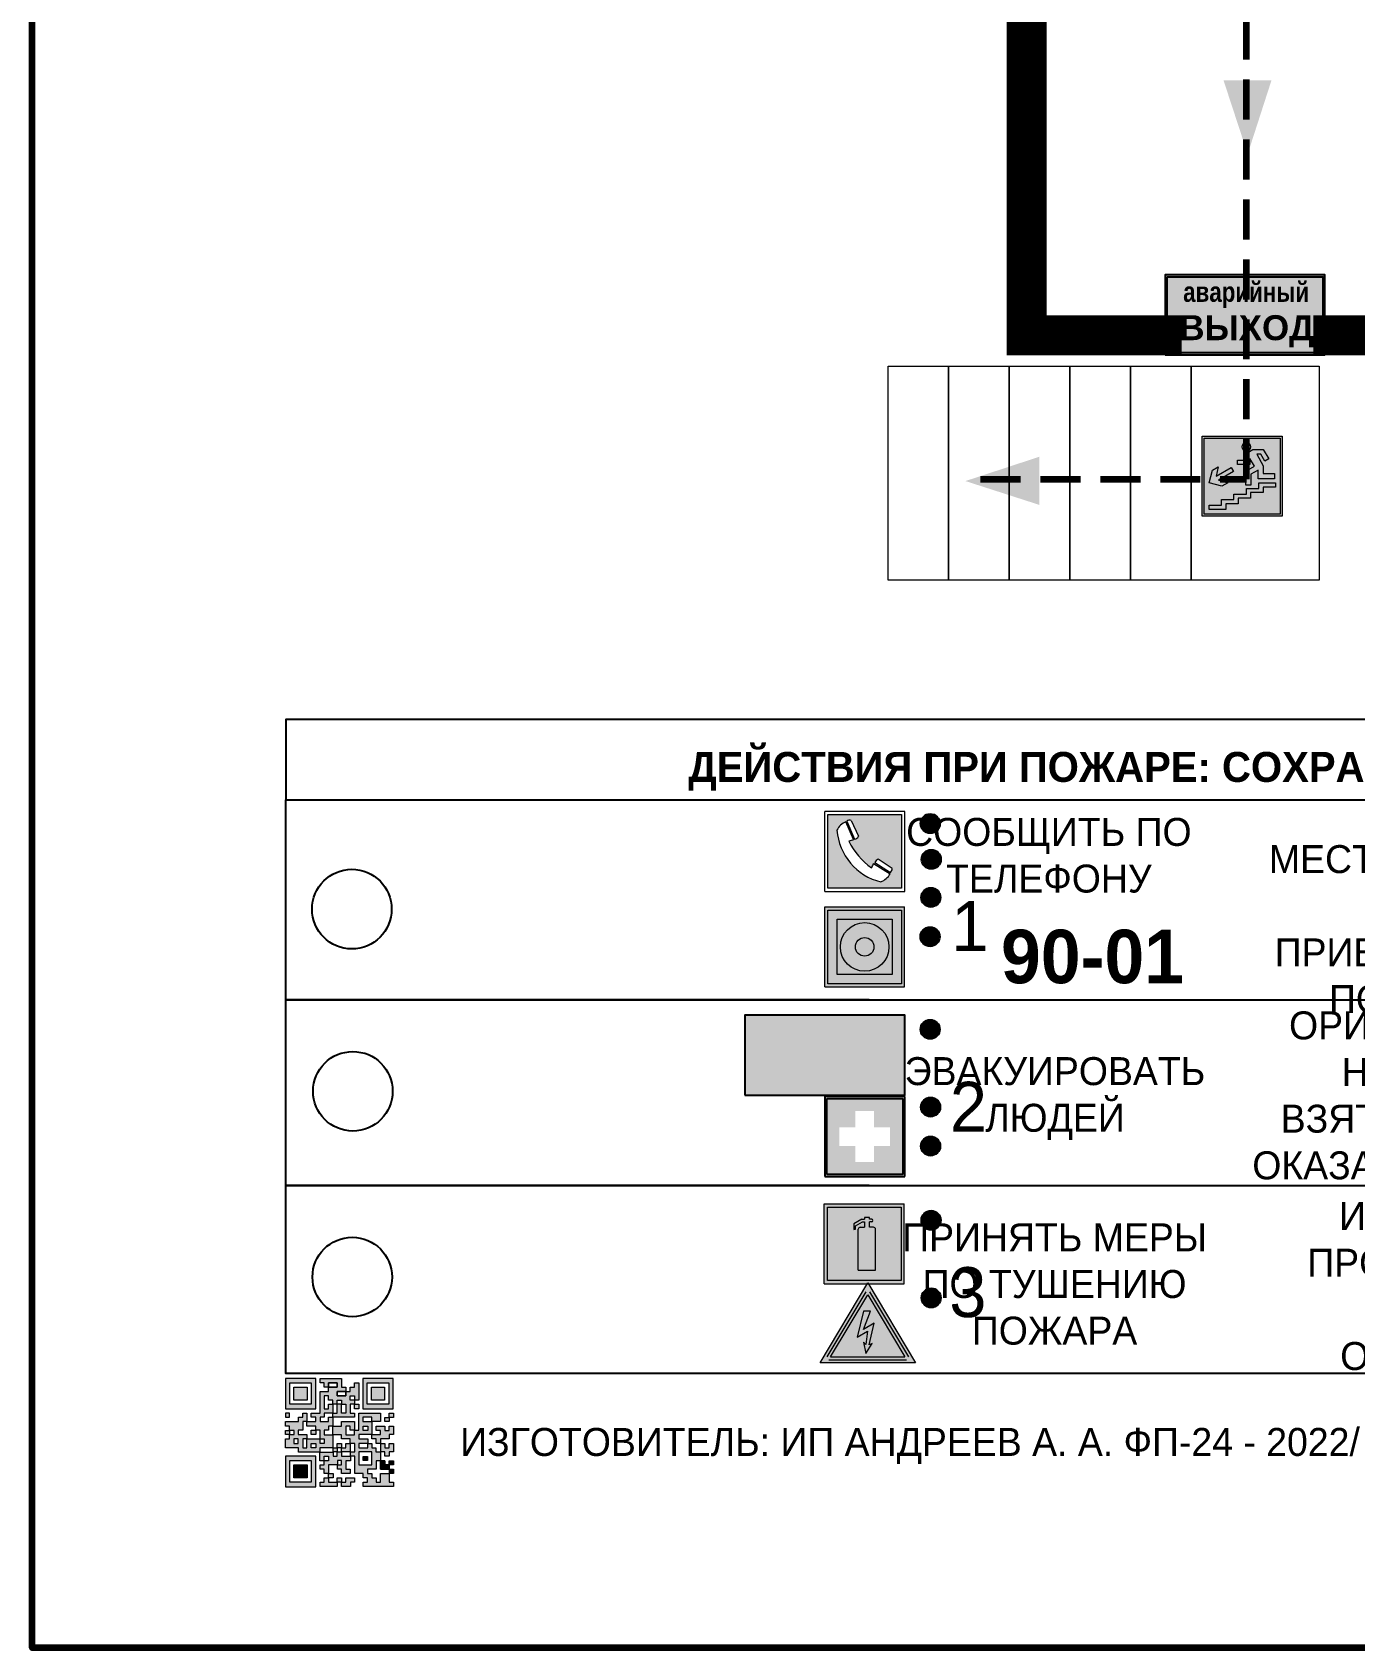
# Model space of a CAD drawing. Header units: millimetres. Extents: x 13810 to 67229, y 12374 to 21950.
# Drawn here: x 39712.7 to 39845, y 20272 to 20433.6 of the extents above; entities that cross this region are included whole.
import ezdxf

# ---------------------------------------------------------------- set-up
doc = ezdxf.new("R2010")
doc.units = ezdxf.units.MM
doc.linetypes.add('{ Wide Dash }', pattern=[12, 4, -2, 4, -2])
doc.layers.add('План_Штампы', color=7, linetype='Continuous')
doc.styles.add('обычный', font='arial.ttf')

# ---------------------------------------------------------------- blocks, each defined once
blk = doc.blocks.new('A$C3E6D3DDE')
at = {"lineweight": 5}
h = blk.add_hatch(color=40, dxfattribs=at)
h.paths.add_polyline_path([(24.1, 1.45), (16.46, -11.35), (31.74, -11.35)])
h.paths.add_polyline_path([(24.09, -0.46), (30.03, -10.41), (18.14, -10.41)], flags=16)
h.paths.add_polyline_path([(24.54, -3.08), (23.41, -6.02), (25.13, -5.01), (24.33, -8.5), (24.82, -8.27), (23.79, -9.86), (23.4, -8.04), (23.8, -8.43), (24.04, -6.29), (22.39, -7.25), (23.44, -3.08)], flags=0)
h = blk.add_hatch(color=256, dxfattribs=at)
h.paths.add_polyline_path([(24.37, 0.03, 0.567511), (23.82, 0.03), (17.59, -10.4, 0.582454), (17.86, -10.88), (30.32, -10.88, 0.582149), (30.6, -10.4)])
h.paths.add_polyline_path([(24.09, -0.46), (18.14, -10.41), (30.03, -10.41)], flags=16)
h.paths.add_polyline_path([(24.54, -3.08), (23.41, -6.02), (25.13, -5.01), (24.33, -8.5), (24.82, -8.27), (23.79, -9.86), (23.4, -8.04), (23.8, -8.43), (24.04, -6.29), (22.39, -7.25), (23.44, -3.08)], flags=0)
h = blk.add_hatch(color=40, dxfattribs=at)
h.paths.add_polyline_path([(24.09, -0.46), (18.14, -10.41), (30.03, -10.41)])
h.paths.add_polyline_path([(24.82, -8.27), (23.79, -9.86), (23.4, -8.04), (23.8, -8.43), (24.04, -6.29), (22.39, -7.25), (23.44, -3.08), (24.54, -3.08), (23.41, -6.02), (25.13, -5.01), (24.33, -8.5)], flags=16)
at = {"color": 40, "lineweight": 5}
for p, q in [((16.46, -11.35), (24.1, 1.45)), ((24.1, 1.45), (31.74, -11.35))]:
    blk.add_line(p, q, dxfattribs=at)
at = {"lineweight": 5}
for p, q in [((17.59, -10.4), (23.82, 0.03)), ((24.37, 0.03), (30.6, -10.4)), ((18.14, -10.41), (24.09, -0.46)), ((24.09, -0.46), (30.03, -10.41)), ((23.44, -3.08), (22.39, -7.25)), ((23.41, -6.02), (24.54, -3.08)), ((25.13, -5.01), (23.41, -6.02)), ((24.54, -3.08), (23.44, -3.08)), ((24.33, -8.5), (25.13, -5.01)), ((22.39, -7.25), (24.04, -6.29)), ((24.04, -6.29), (23.8, -8.43)), ((23.8, -8.43), (23.4, -8.04)), ((23.4, -8.04), (23.79, -9.86)), ((23.79, -9.86), (24.82, -8.27)), ((24.82, -8.27), (24.33, -8.5)), ((17.86, -10.88), (30.32, -10.88)), ((18.14, -10.41), (30.03, -10.41))]:
    blk.add_line(p, q, dxfattribs=at)
at = {"color": 50, "lineweight": 5}
blk.add_line((31.74, -11.35), (16.46, -11.35), dxfattribs=at)
blk = doc.blocks.new('A$C456E1F9C')
at = {"lineweight": 5}
h = blk.add_hatch(color=242, dxfattribs=at)
h.paths.add_polyline_path([(0.51, -1.47), (0.51, -13.26), (12.29, -13.26), (12.29, -1.47)])
h.paths.add_polyline_path([(5.42, -4.95, -0.254479), (4.78, -5.4), (3.52, -2.53, -0.209735), (4.23, -2.4)], flags=16)
h.paths.add_polyline_path([(8.53, -8.6), (10.87, -10.17), (10.54, -10.76), (8.03, -9.13, -0.192251)], flags=16)
h.paths.add_polyline_path([(4.61, -5.49, 0.005518), (3.87, -5.72, 0.128647), (7.49, -10.01, 0.00809), (7.83, -9.33), (10.47, -10.97, -0.16736), (8.99, -12.25, -0.327862), (1.95, -3.95, -0.166952), (3.36, -2.62)], flags=16)
at = {"color": 242, "lineweight": 5}
for p, q in [((0, -13.77), (0, -0.97)), ((12.8, -0.97), (0, -0.97)), ((3.52, -2.53), (4.78, -5.4)), ((4.23, -2.4), (5.42, -4.95)), ((12.8, -13.77), (12.8, -0.97)), ((4.61, -5.49), (3.36, -2.62)), ((7.83, -9.33), (10.47, -10.97)), ((8.03, -9.13), (10.54, -10.76)), ((10.81, -10.12), (8.53, -8.6)), ((10.54, -10.76), (10.8, -10.3)), ((10.8, -10.3), (10.81, -10.12)), ((0, -13.77), (12.8, -13.77))]:
    blk.add_line(p, q, dxfattribs=at)
blk.add_lwpolyline([(0.51, -1.47), (12.29, -1.47), (12.29, -13.26), (0.51, -13.26)], close=True, dxfattribs=at)
for centre, radius, start, end in [((4.02, -3.27), 0.891, 76.3284, 123.7092), ((4.59, -5.34), 2.99, 114.2845, 152.1974), ((11.12, -3.31), 9.19, 183.9915, 256.6009), ((4.68, -4.59), 0.824, 276.9621, 334.0723), ((14.98, -39.1), 35.17, 107.1487, 108.4135), ((13.86, -0.94), 11.08, 205.5536, 234.8762), ((-13.31, 0.8), 23.44, 332.5487, 334.4027), ((8.94, -9.5), 0.989, 114.4092, 157.9388), ((7.87, -9.46), 3, 291.9291, 329.9329)]:
    blk.add_arc(centre, radius, start, end, dxfattribs=at)
blk = doc.blocks.new('A$C54414219')
at = {"true_color": 0xffffff}
h = blk.add_hatch(color=7, dxfattribs=at)
h.paths.add_polyline_path([(2.39, -9.45), (2.39, -18.3), (11.23, -18.3), (11.23, -9.45)], flags=0)
h.paths.add_polyline_path([(10.71, -13.87, -1), (2.92, -13.87, -1)], flags=0)
h.paths.add_polyline_path([(8.3, -13.87, -1), (5.33, -13.87, -1)], flags=0)
h.paths.add_polyline_path([(0.41, -7.47), (0.41, -20.27), (13.21, -20.27), (13.21, -7.47)])
h.paths.add_polyline_path([(0.92, -19.77), (12.71, -19.77), (12.71, -7.98), (0.92, -7.98)], flags=16)
h.paths.add_polyline_path([(11.23, -9.45), (11.23, -18.3), (2.39, -18.3), (2.39, -9.45)], flags=0)
at = {"lineweight": 5}
h = blk.add_hatch(color=242, dxfattribs=at)
h.paths.add_polyline_path([(12.71, -7.98), (0.92, -7.98), (0.92, -19.77), (12.71, -19.77)])
h.paths.add_polyline_path([(11.23, -18.3), (2.39, -18.3), (2.39, -9.45), (11.23, -9.45)], flags=16)
h.paths.add_polyline_path([(10.71, -13.87, -1), (2.92, -13.87, -1)], flags=0)
h.paths.add_polyline_path([(8.3, -13.87, -1), (5.33, -13.87, -1)], flags=0)
at = {"true_color": 0xffffff}
h = blk.add_hatch(color=7, dxfattribs=at)
h.paths.add_polyline_path([(2.39, -9.45), (2.39, -18.3), (11.23, -18.3), (11.23, -9.45)])
h.paths.add_polyline_path([(10.71, -13.87, -1), (2.92, -13.87, -1)], flags=16)
h.paths.add_polyline_path([(8.3, -13.87, -1), (5.33, -13.87, -1)], flags=0)
at = {"lineweight": 5}
h = blk.add_hatch(color=242, dxfattribs=at)
h.paths.add_polyline_path([(2.92, -13.87, 1), (10.71, -13.87, 1)])
h.paths.add_polyline_path([(8.3, -13.87, -1), (5.33, -13.87, -1)], flags=16)
at = {"color": 242, "lineweight": 5}
for p, q in [((0.41, -20.27), (0.41, -7.47)), ((0.41, -7.47), (13.21, -7.47)), ((0.41, -7.47), (13.21, -7.47)), ((13.21, -20.27), (13.21, -7.47)), ((0.41, -20.27), (13.21, -20.27))]:
    blk.add_line(p, q, dxfattribs=at)
for points in [[(0.92, -7.98), (12.71, -7.98), (12.71, -19.77), (0.92, -19.77)], [(2.39, -9.45), (11.23, -9.45), (11.23, -18.3), (2.39, -18.3)]]:
    blk.add_lwpolyline(points, close=True, dxfattribs=at)
for radius in [3.89, 1.49]:
    blk.add_circle((6.81, -13.87), radius, dxfattribs=at)
blk = doc.blocks.new('A$C32E8229D')
at = {"true_color": 0xffffff}
blk.add_hatch(color=7, dxfattribs=at).paths.add_polyline_path([(0, 0), (0, -8), (16, -8), (16, 0)])
h = blk.add_hatch(color=126)
h.paths.add_polyline_path([(0.2, -0.2), (15.8, -0.2), (15.8, -7.8), (0.2, -7.8)])
h.paths.add_polyline_path([(13.49, -2.05), (12.08, -2.05), (11.37, -2.63, 0.162397), (11.29, -2.84), (11.29, -3.63), (10.35, -3.63), (10.35, -4.05), (11.68, -4.05), (11.68, -3.48), (12.26, -4.28), (11.29, -5.1), (11.29, -6.78), (11.85, -6.78), (11.85, -5.44), (12.8, -4.64), (12.8, -5.94), (14.46, -5.94), (14.46, -5.39), (13.45, -5.39), (13.45, -3.97), (12.46, -2.59), (13.15, -2.59), (13.69, -3.34), (14.18, -3)], flags=16)
h.paths.add_polyline_path([(10.74, -1.82, 1), (11.8, -1.82, 1)], flags=16)
h.paths.add_polyline_path([(9.39, -3.59), (5.99, -3.59), (6.56, -3.03), (5.91, -3.03), (5.1, -3.83), (5.91, -4.64), (6.56, -4.64), (5.99, -4.09), (9.39, -4.09)], flags=16)
h.paths.add_polyline_path([(4.29, -1.08), (1.72, -1.08), (1.72, -6.6), (4.29, -6.6)], flags=16)
at = {"color": 126}
blk.add_lwpolyline([(16, -8), (0, -8), (0, 0), (16, 0)], close=True, dxfattribs=at)
blk = doc.blocks.new('A$C18900ED3')
h = blk.add_hatch(color=126)
h.paths.add_polyline_path([(-0.18, -0.18), (-7.02, -0.18), (-7.02, -7.02), (-0.18, -7.02)])
h.paths.add_polyline_path([(-5.89, -4.46), (-5.89, -2.77), (-4.46, -2.77), (-4.46, -1.31), (-2.77, -1.31), (-2.77, -2.77), (-1.33, -2.77), (-1.33, -4.46), (-2.77, -4.46), (-2.77, -5.89), (-4.46, -5.89), (-4.46, -4.46)], flags=16)
at = {"color": 126}
for p, q in [((-7.2, 0), (-7.2, -7.2)), ((0, 0), (-7.2, 0)), ((0, -7.2), (0, 0)), ((-7.02, -7.02), (-7.02, -0.18)), ((-7.02, -0.18), (-0.18, -0.18)), ((-0.18, -0.18), (-0.18, -7.02)), ((-7.2, -7.2), (0, -7.2)), ((-0.18, -7.02), (-7.02, -7.02))]:
    blk.add_line(p, q, dxfattribs=at)
blk = doc.blocks.new('A$C3AD82952')
at = {"true_color": 0xf5f5ff}
h = blk.add_hatch(color=7, dxfattribs=at)
h.dxf.hatch_style = 1
h.paths.add_polyline_path([(8.21, 8.73, 0.414214), (7.89, 9.05), (7.22, 9.05), (7.22, 9.92), (7.59, 9.92, 1), (7.57, 10.36), (7.22, 10.36), (7.22, 10.6), (6.43, 10.6), (6.43, 10.36), (6.01, 10.36), (4.74, 9.59), (4.74, 8.69), (4.98, 8.73), (4.98, 9.26), (6.12, 9.91), (6.43, 9.91), (6.43, 9.05), (5.76, 9.05, 0.414214), (5.44, 8.73), (5.44, 2.2), (8.21, 2.2)], flags=0)
h.paths.add_polyline_path([(12.8, 12.8), (0, 12.8), (0, 0), (12.8, 0)])
h.paths.add_polyline_path([(0.51, 12.29), (12.29, 12.29), (12.29, 0.51), (0.51, 0.51)], flags=16)
h.paths.add_polyline_path([(4.74, 9.59), (6.01, 10.36), (6.43, 10.36), (6.43, 10.6), (7.22, 10.6), (7.22, 10.36), (7.59, 10.36, -0.94586), (7.59, 9.92), (7.22, 9.92), (7.22, 9.05), (7.89, 9.05, -0.414214), (8.21, 8.73), (8.21, 2.2), (5.44, 2.2), (5.44, 8.73, -0.414214), (5.76, 9.05), (6.43, 9.05), (6.43, 9.91), (6.12, 9.91), (4.98, 9.26), (4.98, 8.73), (4.74, 8.69)], flags=0)
h = blk.add_hatch(color=242)
h.dxf.hatch_style = 1
h.paths.add_polyline_path([(12.29, 12.29), (0.51, 12.29), (0.51, 0.51), (12.29, 0.51)])
h.paths.add_polyline_path([(4.74, 8.69), (4.74, 9.59), (6.01, 10.36), (6.43, 10.36), (6.43, 10.6), (7.22, 10.6), (7.22, 10.36), (7.59, 10.36, -0.94586), (7.59, 9.92), (7.22, 9.92), (7.22, 9.05), (7.89, 9.05, -0.414214), (8.21, 8.73), (8.21, 2.2), (5.44, 2.2), (5.44, 8.73, -0.414214), (5.76, 9.05), (6.43, 9.05), (6.43, 9.91), (6.12, 9.91), (4.98, 9.26), (4.98, 8.73)], flags=16)
h = blk.add_hatch(color=7, dxfattribs=at)
h.dxf.hatch_style = 1
h.paths.add_polyline_path([(8.21, 8.73, 0.414214), (7.89, 9.05), (7.22, 9.05), (7.22, 9.92), (7.59, 9.92, 1), (7.57, 10.36), (7.22, 10.36), (7.22, 10.6), (6.43, 10.6), (6.43, 10.36), (6.01, 10.36), (4.74, 9.59), (4.74, 8.69), (4.98, 8.73), (4.98, 9.26), (6.12, 9.91), (6.43, 9.91), (6.43, 9.05), (5.76, 9.05, 0.414214), (5.44, 8.73), (5.44, 2.2), (8.21, 2.2)])
at = {"color": 242, "lineweight": 5}
for p, q in [((0, 0), (0, 12.8)), ((0, 12.8), (12.8, 12.8)), ((6.01, 10.36), (4.74, 9.59)), ((6.01, 10.36), (6.43, 10.36)), ((7.22, 10.6), (6.43, 10.6)), ((6.43, 10.6), (6.43, 10.36)), ((7.22, 10.36), (7.22, 10.6)), ((7.59, 10.36), (7.22, 10.36)), ((12.8, 0), (12.8, 12.8)), ((4.74, 9.59), (4.74, 8.69)), ((4.74, 8.69), (4.98, 8.73)), ((4.98, 9.26), (6.12, 9.91)), ((4.98, 8.73), (4.98, 9.26)), ((5.44, 2.2), (5.44, 8.73)), ((5.76, 9.05), (6.43, 9.05)), ((6.12, 9.91), (6.43, 9.91)), ((6.43, 9.91), (6.43, 9.05)), ((7.22, 9.05), (7.22, 9.92)), ((7.59, 9.92), (7.22, 9.92)), ((7.89, 9.05), (7.22, 9.05)), ((8.21, 2.2), (8.21, 8.73)), ((0, 0), (12.8, 0)), ((5.44, 2.2), (8.21, 2.2))]:
    blk.add_line(p, q, dxfattribs=at)
blk.add_lwpolyline([(0.51, 12.29), (12.29, 12.29), (12.29, 0.51), (0.51, 0.51)], close=True, dxfattribs=at)
for centre, radius, start, end in [((7.58, 10.14), 0.223, 273.1875, 86.8125), ((5.76, 8.73), 0.32, 90, 180), ((7.89, 8.73), 0.32, 0, 90)]:
    blk.add_arc(centre, radius, start, end, dxfattribs=at)
blk = doc.blocks.new('QR')
at = {"lineweight": 0}
h = blk.add_hatch(color=256, dxfattribs=at)
h.dxf.hatch_style = 1
h.paths.add_polyline_path([(9241.16, 2687.38), (9242.01, 2687.38), (9242.01, 2687.83), (9241.59, 2687.83), (9241.59, 2688.68), (9239.45, 2688.68), (9239.45, 2688.25), (9239.86, 2688.25), (9239.86, 2687.83), (9240.29, 2687.83), (9240.29, 2688.25), (9241.16, 2688.25), (9241.16, 2687.83), (9240.29, 2687.83), (9240.29, 2687.38), (9239.45, 2687.38), (9239.45, 2685.22), (9238.57, 2685.22), (9238.57, 2684.8), (9239.02, 2684.8), (9239.02, 2684.37), (9238.13, 2684.37), (9238.13, 2683.92), (9239.02, 2683.92), (9239.02, 2683.5), (9239.44, 2683.5), (9239.44, 2682.64), (9239.87, 2682.64), (9239.87, 2682.18), (9239.44, 2682.18), (9239.44, 2682.64), (9238.13, 2682.64), (9238.13, 2681.76), (9237.71, 2681.76), (9237.71, 2682.64), (9238.13, 2682.64), (9238.13, 2683.07), (9237.27, 2683.07), (9237.27, 2683.51), (9237.71, 2683.51), (9237.71, 2684.37), (9238.13, 2684.37), (9238.13, 2685.22), (9237.71, 2685.22), (9237.71, 2684.8), (9237.28, 2684.8), (9237.28, 2684.38), (9235.98, 2684.38), (9235.98, 2683.92), (9236.4, 2683.92), (9236.4, 2683.49), (9236.84, 2683.49), (9236.84, 2683.07), (9236.4, 2683.07), (9236.4, 2682.64), (9235.98, 2682.64), (9235.98, 2681.76), (9237.29, 2681.76), (9237.29, 2681.33), (9239.43, 2681.33), (9239.43, 2681.76), (9240.74, 2681.76), (9240.74, 2683.05), (9239.87, 2683.05), (9239.87, 2683.5), (9240.29, 2683.5), (9240.29, 2683.91), (9240.74, 2683.91), (9240.74, 2684.81), (9240.29, 2684.81), (9240.29, 2684.79), (9240.29, 2684.37), (9239.45, 2684.37), (9239.45, 2684.8), (9239.87, 2684.8), (9239.87, 2685.21), (9240.74, 2685.21), (9240.74, 2686.1), (9240.29, 2686.1), (9240.29, 2685.64), (9239.86, 2685.64), (9239.86, 2686.95), (9240.29, 2686.95), (9240.29, 2686.52), (9240.74, 2686.52), (9240.74, 2686.1), (9241.16, 2686.1), (9241.16, 2686.53), (9241.59, 2686.53), (9241.59, 2686.1), (9242.02, 2686.1), (9242.02, 2685.21), (9241.59, 2685.21), (9241.59, 2686.1), (9241.16, 2686.1), (9241.16, 2685.21), (9240.74, 2685.21), (9240.74, 2684.81), (9242.89, 2684.81), (9242.89, 2685.22), (9242.47, 2685.22), (9242.47, 2686.11), (9242.89, 2686.11), (9242.89, 2686.52), (9242.46, 2686.52), (9242.46, 2686.95), (9242.89, 2686.95), (9242.89, 2686.52), (9243.32, 2686.52), (9243.32, 2688.26), (9242.9, 2688.26), (9242.9, 2687.83), (9242.47, 2687.83), (9242.47, 2687.38), (9242.01, 2687.38), (9242.01, 2686.94), (9241.16, 2686.94)])
h.paths.add_polyline_path([(9239.02, 2682.18), (9239.02, 2681.76), (9238.54, 2681.76), (9238.54, 2682.18)], flags=16)
h.paths.add_polyline_path([(9237.27, 2682.65), (9237.27, 2682.19), (9236.83, 2682.19), (9236.83, 2682.65)], flags=16)
h = blk.add_hatch(color=256, dxfattribs=at)
h.dxf.hatch_style = 1
h.paths.add_polyline_path([(9238.15, 2687.83), (9236.83, 2687.83), (9236.83, 2686.52), (9238.15, 2686.52)], flags=0)
h.paths.add_polyline_path([(9239.01, 2685.65), (9239.01, 2688.68), (9235.98, 2688.68), (9235.98, 2685.65)])
h.paths.add_polyline_path([(9236.41, 2686.1), (9236.41, 2688.26), (9238.56, 2688.26), (9238.56, 2686.1)], flags=16)
h.paths.add_polyline_path([(9236.83, 2686.52), (9236.83, 2687.83), (9238.15, 2687.83), (9238.15, 2686.52)], flags=0)
h = blk.add_hatch(color=256, dxfattribs=at)
h.dxf.hatch_style = 1
h.paths.add_polyline_path([(9238.15, 2686.52), (9238.15, 2687.83), (9236.83, 2687.83), (9236.83, 2686.52)])
h.paths.add_polyline_path([(9245.91, 2686.52), (9245.91, 2687.83), (9244.59, 2687.83), (9244.59, 2686.52)], flags=0)
h.paths.add_polyline_path([(9246.77, 2685.65), (9246.77, 2688.68), (9243.74, 2688.68), (9243.74, 2685.65)])
h.paths.add_polyline_path([(9244.17, 2686.1), (9244.17, 2688.26), (9246.32, 2688.26), (9246.32, 2686.1)], flags=16)
h.paths.add_polyline_path([(9244.59, 2686.52), (9244.59, 2687.83), (9245.91, 2687.83), (9245.91, 2686.52)], flags=0)
h = blk.add_hatch(color=256, dxfattribs=at)
h.dxf.hatch_style = 1
h.paths.add_polyline_path([(9240.75, 2681.76), (9240.75, 2681.35), (9241.17, 2681.35), (9241.17, 2681.76)])
h.paths.add_polyline_path([(9241.6, 2682.18), (9241.17, 2682.18), (9241.17, 2681.76), (9241.6, 2681.76)])
h.paths.add_polyline_path([(9242.47, 2681.34), (9242.47, 2682.19), (9242.02, 2682.19), (9242.02, 2681.76), (9241.6, 2681.76), (9241.6, 2681.34)])
h.paths.add_polyline_path([(9239.87, 2678.3), (9239.44, 2678.3), (9239.44, 2677.89), (9241.17, 2677.89), (9241.17, 2678.3), (9240.28, 2678.3), (9240.28, 2678.73), (9239.87, 2678.73)])
h.paths.add_polyline_path([(9240.75, 2678.73), (9240.75, 2679.19), (9240.28, 2679.19), (9240.28, 2678.73)])
h.paths.add_polyline_path([(9241.6, 2678.73), (9241.17, 2678.73), (9241.17, 2678.3), (9241.6, 2678.3)])
h.paths.add_polyline_path([(9242.02, 2678.3), (9241.6, 2678.3), (9241.6, 2677.89), (9242.48, 2677.89), (9242.48, 2678.31), (9242.9, 2678.31), (9242.9, 2678.73), (9242.02, 2678.73)])
h.paths.add_polyline_path([(9246.36, 2684.37), (9246.36, 2684.79), (9245.93, 2684.79), (9245.93, 2684.37)])
h.paths.add_polyline_path([(9246.78, 2685.2), (9246.36, 2685.2), (9246.36, 2684.79), (9246.78, 2684.79)])
h.paths.add_polyline_path([(9245.91, 2687.83), (9244.59, 2687.83), (9244.59, 2686.52), (9245.91, 2686.52)])
h = blk.add_hatch(color=256, dxfattribs=at)
h.dxf.hatch_style = 1
h.paths.add_polyline_path([(9243.32, 2686.11), (9242.89, 2686.11), (9242.89, 2685.64), (9243.32, 2685.64)])
h.paths.add_polyline_path([(9239.02, 2683.07), (9239.02, 2683.5), (9238.56, 2683.5), (9238.56, 2683.07)])
h.paths.add_polyline_path([(9236.4, 2684.8), (9236.4, 2685.22), (9235.98, 2685.22), (9235.98, 2684.8)])
h.paths.add_polyline_path([(9236.4, 2683.07), (9236.4, 2683.49), (9235.98, 2683.49), (9235.98, 2683.07)])
h = blk.add_hatch(color=256, dxfattribs=at)
h.dxf.hatch_style = 1
h.paths.add_polyline_path([(9243.32, 2682.64), (9243.32, 2683.07), (9244.62, 2683.07), (9244.62, 2684.37), (9243.74, 2684.37), (9243.74, 2684.8), (9244.62, 2684.8), (9244.62, 2684.37), (9245.48, 2684.37), (9245.48, 2685.22), (9243.32, 2685.22), (9243.32, 2683.5), (9242.89, 2683.5), (9242.89, 2683.06), (9242.01, 2683.06), (9242.01, 2683.91), (9242.47, 2683.91), (9242.47, 2683.5), (9242.89, 2683.5), (9242.89, 2684.38), (9241.59, 2684.38), (9241.59, 2683.91), (9240.74, 2683.91), (9240.74, 2683.05), (9241.59, 2683.05), (9241.59, 2682.64), (9242.47, 2682.64), (9242.47, 2682.19), (9242.91, 2682.19), (9242.91, 2681.34), (9242.48, 2681.34), (9242.48, 2680.91), (9242.91, 2680.91), (9242.91, 2679.17), (9243.75, 2679.17), (9243.75, 2678.73), (9244.2, 2678.73), (9244.2, 2678.3), (9243.75, 2678.3), (9243.75, 2677.88), (9246.78, 2677.88), (9246.78, 2678.3), (9246.35, 2678.3), (9246.35, 2679.19), (9245.48, 2679.19), (9245.48, 2678.31), (9245.05, 2678.31), (9245.05, 2678.73), (9244.62, 2678.73), (9244.62, 2679.19), (9244.2, 2679.19), (9244.2, 2679.61), (9245.05, 2679.61), (9245.05, 2680.46), (9245.48, 2680.46), (9245.48, 2681.34), (9245.04, 2681.34), (9245.04, 2681.76), (9244.63, 2681.76), (9244.63, 2682.19), (9244.21, 2682.19), (9244.21, 2681.76), (9243.32, 2681.76), (9243.32, 2682.19), (9244.21, 2682.19), (9244.21, 2682.64)])
h.paths.add_polyline_path([(9243.75, 2683.49), (9243.75, 2683.92), (9244.21, 2683.92), (9244.21, 2683.49)], flags=16)
h.paths.add_polyline_path([(9243.32, 2681.34), (9244.63, 2681.34), (9244.63, 2680.04), (9243.32, 2680.04)], flags=16)
h.paths.add_polyline_path([(9243.76, 2680.89), (9244.18, 2680.89), (9244.18, 2680.48), (9243.76, 2680.48)], flags=0)
h = blk.add_hatch(color=256, dxfattribs=at)
h.dxf.hatch_style = 1
h.paths.add_polyline_path([(9246.36, 2683.07), (9246.78, 2683.07), (9246.78, 2683.92), (9246.36, 2683.92), (9246.36, 2683.49), (9245.92, 2683.49), (9245.92, 2683.92), (9245.06, 2683.92), (9245.06, 2683.49), (9245.48, 2683.49), (9245.48, 2683.07), (9244.62, 2683.07), (9244.62, 2682.65), (9245.05, 2682.65), (9245.05, 2682.18), (9245.48, 2682.18), (9245.48, 2682.65), (9246.36, 2682.65)])
h.paths.add_polyline_path([(9246.78, 2682.18), (9246.36, 2682.18), (9246.36, 2681.75), (9245.92, 2681.75), (9245.92, 2682.18), (9245.48, 2682.18), (9245.48, 2681.34), (9245.48, 2681.34), (9245.94, 2681.34), (9245.94, 2680.91), (9246.36, 2680.91), (9246.36, 2681.34), (9246.78, 2681.34)])
h = blk.add_hatch(color=256, dxfattribs=at)
h.dxf.hatch_style = 1
h.paths.add_polyline_path([(9235.98, 2680.9), (9235.98, 2677.86), (9239.02, 2677.86), (9239.02, 2680.9)])
h.paths.add_polyline_path([(9238.57, 2680.48), (9238.57, 2678.32), (9236.41, 2678.32), (9236.41, 2680.48)], flags=16)
h.paths.add_polyline_path([(9238.15, 2680.05), (9238.15, 2678.74), (9236.83, 2678.74), (9236.83, 2680.05)], flags=0)
h = blk.add_hatch(color=256, dxfattribs=at)
h.dxf.hatch_style = 1
h.paths.add_polyline_path([(9238.15, 2680.05), (9236.83, 2680.05), (9236.83, 2678.74), (9238.15, 2678.74)])
h = blk.add_hatch(color=256, dxfattribs=at)
h.dxf.hatch_style = 1
h.paths.add_polyline_path([(9242.02, 2680.46), (9242.48, 2680.46), (9242.48, 2680.91), (9241.58, 2680.91), (9241.58, 2681.35), (9241.17, 2681.35), (9241.17, 2680.91), (9240.75, 2680.91), (9240.75, 2681.33), (9239.43, 2681.33), (9239.43, 2680.46), (9239.86, 2680.46), (9239.86, 2680.92), (9240.3, 2680.92), (9240.3, 2680.46), (9239.86, 2680.46), (9239.86, 2680.04), (9239.44, 2680.04), (9239.44, 2679.62), (9239.86, 2679.62), (9239.86, 2679.19), (9240.29, 2679.19), (9240.29, 2680.03), (9241.18, 2680.03), (9241.18, 2680.47), (9241.6, 2680.47), (9241.6, 2680.03), (9241.18, 2680.03), (9241.18, 2679.61), (9241.6, 2679.61), (9241.6, 2679.19), (9242.47, 2679.19), (9242.47, 2679.6), (9242.02, 2679.6)])
h = blk.add_hatch(color=256, dxfattribs=at)
h.dxf.hatch_style = 1
h.paths.add_polyline_path([(9244.18, 2680.48), (9244.18, 2680.89), (9243.76, 2680.89), (9243.76, 2680.48)])
h = blk.add_hatch(color=256, dxfattribs=at)
h.dxf.hatch_style = 1
h.paths.add_polyline_path([(9245.93, 2680.04), (9245.93, 2680.46), (9245.48, 2680.46), (9245.48, 2679.62), (9246.35, 2679.62), (9246.35, 2680.04)])
h.paths.add_polyline_path([(9246.78, 2680.04), (9246.78, 2680.46), (9246.35, 2680.46), (9246.35, 2680.04)])
h.paths.add_polyline_path([(9246.78, 2679.18), (9246.78, 2679.62), (9246.35, 2679.62), (9246.35, 2679.18)])
for points in [[(9237.71, 2685.22), (9238.13, 2685.22), (9238.13, 2684.37), (9237.71, 2684.37), (9237.71, 2683.51), (9237.27, 2683.51), (9237.27, 2683.07), (9238.13, 2683.07), (9238.13, 2682.64), (9237.71, 2682.64), (9237.71, 2681.76), (9238.13, 2681.76), (9238.13, 2682.64), (9239.44, 2682.64), (9239.44, 2683.5), (9239.02, 2683.5), (9239.02, 2683.07), (9238.56, 2683.07), (9238.56, 2683.5), (9239.02, 2683.5), (9239.02, 2683.92), (9238.13, 2683.92), (9238.13, 2684.37), (9239.02, 2684.37), (9239.02, 2684.8), (9238.57, 2684.8), (9238.57, 2685.22), (9239.45, 2685.22), (9239.45, 2687.38), (9240.29, 2687.38), (9240.29, 2687.83), (9239.86, 2687.83), (9239.86, 2688.25), (9239.45, 2688.25), (9239.45, 2688.68), (9241.59, 2688.68), (9241.59, 2687.83), (9242.01, 2687.83), (9242.01, 2687.38), (9242.47, 2687.38), (9242.47, 2687.83), (9242.9, 2687.83), (9242.9, 2688.26), (9243.32, 2688.26), (9243.32, 2686.52), (9242.89, 2686.52), (9242.89, 2686.11), (9243.32, 2686.11), (9243.32, 2685.64), (9242.89, 2685.64), (9242.89, 2686.11), (9242.47, 2686.11), (9242.47, 2685.22), (9242.89, 2685.22), (9242.89, 2684.81), (9240.74, 2684.81), (9240.74, 2683.91), (9241.59, 2683.91), (9241.59, 2684.38), (9242.89, 2684.38), (9242.89, 2683.5), (9242.47, 2683.5), (9242.47, 2683.91), (9242.01, 2683.91), (9242.01, 2683.06), (9242.89, 2683.06), (9242.89, 2683.5), (9243.32, 2683.5), (9243.32, 2685.22), (9245.48, 2685.22), (9245.48, 2684.37), (9244.62, 2684.37), (9244.62, 2683.07), (9245.48, 2683.07), (9245.48, 2683.49), (9245.06, 2683.49), (9245.06, 2683.92), (9245.92, 2683.92), (9245.92, 2683.49), (9246.36, 2683.49), (9246.36, 2683.92), (9246.78, 2683.92), (9246.78, 2683.07), (9246.36, 2683.07), (9246.36, 2682.65), (9245.48, 2682.65), (9245.48, 2682.18), (9245.92, 2682.18), (9245.92, 2681.75), (9246.36, 2681.75), (9246.36, 2682.18), (9246.78, 2682.18), (9246.78, 2681.34), (9246.36, 2681.34), (9246.36, 2680.91), (9245.94, 2680.91), (9245.94, 2681.34), (9245.48, 2681.34), (9245.48, 2680.46), (9245.93, 2680.46), (9245.93, 2680.04), (9246.35, 2680.04), (9246.35, 2680.46), (9246.78, 2680.46), (9246.78, 2680.04), (9246.78, 2680.04), (9246.35, 2680.04), (9246.35, 2679.62), (9246.78, 2679.62), (9246.78, 2679.18), (9246.35, 2679.18), (9246.35, 2678.3), (9246.78, 2678.3), (9246.78, 2677.88), (9243.75, 2677.88), (9243.75, 2678.3), (9244.2, 2678.3), (9244.2, 2678.73), (9243.75, 2678.73), (9243.75, 2679.17), (9242.91, 2679.17), (9242.91, 2680.91), (9242.48, 2680.91), (9242.48, 2680.46), (9242.02, 2680.46), (9242.02, 2679.6), (9242.47, 2679.6), (9242.47, 2679.19), (9241.6, 2679.19), (9241.6, 2679.61), (9241.18, 2679.61), (9241.18, 2680.03), (9240.29, 2680.03), (9240.29, 2679.19), (9240.75, 2679.19), (9240.75, 2678.73), (9240.28, 2678.73), (9240.28, 2678.3), (9241.17, 2678.3), (9241.17, 2678.73), (9241.6, 2678.73), (9241.6, 2678.3), (9242.02, 2678.3), (9242.02, 2678.73), (9242.9, 2678.73), (9242.9, 2678.31), (9242.48, 2678.31), (9242.48, 2677.89), (9241.6, 2677.89), (9241.6, 2678.3), (9241.17, 2678.3), (9241.17, 2677.89), (9239.44, 2677.89), (9239.44, 2678.3), (9239.87, 2678.3), (9239.87, 2678.73), (9240.28, 2678.73), (9240.28, 2679.19), (9240.29, 2679.19), (9239.86, 2679.19), (9239.86, 2679.62), (9239.44, 2679.62), (9239.44, 2680.04), (9239.86, 2680.04), (9239.86, 2680.46), (9239.43, 2680.46), (9239.43, 2681.33), (9237.29, 2681.33), (9237.29, 2681.76), (9235.98, 2681.76), (9235.98, 2682.64), (9236.4, 2682.64), (9236.4, 2683.07), (9235.98, 2683.07), (9235.98, 2683.49), (9236.4, 2683.49), (9236.4, 2683.92), (9235.98, 2683.92), (9235.98, 2684.38), (9237.28, 2684.38), (9237.28, 2684.8), (9237.71, 2684.8), (9237.71, 2685.22), (9237.92, 2685.22)], [(9240.74, 2686.1), (9240.74, 2686.52), (9240.29, 2686.52), (9240.29, 2686.95), (9239.86, 2686.95), (9239.86, 2685.64), (9240.29, 2685.64), (9240.29, 2686.1), (9240.74, 2686.1), (9240.74, 2686.52)], [(9240.74, 2685.21), (9239.87, 2685.21), (9239.87, 2684.8), (9239.45, 2684.8), (9239.45, 2684.37), (9240.29, 2684.37), (9240.29, 2684.79), (9240.29, 2684.81), (9240.74, 2684.81), (9240.74, 2685.21), (9239.87, 2685.21)], [(9244.62, 2684.37), (9244.62, 2684.8), (9243.74, 2684.8), (9243.74, 2684.37), (9244.62, 2684.37)], [(9240.74, 2683.91), (9240.29, 2683.91), (9240.29, 2683.5), (9239.87, 2683.5), (9239.87, 2683.05), (9240.74, 2683.05), (9240.74, 2683.91)], [(9244.62, 2683.07), (9243.32, 2683.07), (9243.32, 2682.64), (9244.21, 2682.64), (9244.21, 2682.19), (9243.32, 2682.19), (9243.32, 2681.76), (9244.21, 2681.76), (9244.21, 2682.19), (9244.63, 2682.19), (9244.63, 2681.76), (9245.04, 2681.76), (9245.04, 2681.34), (9245.48, 2681.34)], [(9245.48, 2682.18), (9245.05, 2682.18), (9245.05, 2682.65), (9244.62, 2682.65), (9244.62, 2683.07)], [(9240.74, 2683.05), (9240.74, 2681.76), (9239.43, 2681.76), (9239.43, 2681.33), (9240.75, 2681.33), (9240.75, 2681.35), (9240.75, 2680.91), (9241.17, 2680.91), (9241.17, 2681.35), (9241.58, 2681.35), (9241.58, 2680.91), (9242.48, 2680.91), (9242.48, 2681.34), (9242.91, 2681.34), (9242.91, 2682.19), (9242.47, 2682.19), (9242.47, 2682.64), (9241.59, 2682.64), (9241.59, 2683.05), (9240.74, 2683.05)], [(9241.6, 2681.76), (9242.02, 2681.76), (9242.02, 2682.19), (9242.47, 2682.19), (9242.47, 2681.34), (9241.6, 2681.34), (9241.6, 2681.76)], [(9245.48, 2682.18), (9245.48, 2681.34)], [(9239.86, 2680.46), (9239.86, 2680.92), (9240.3, 2680.92), (9240.3, 2680.46), (9239.86, 2680.46)], [(9245.48, 2680.46), (9245.05, 2680.46), (9245.05, 2679.61), (9244.2, 2679.61), (9244.2, 2679.19), (9244.62, 2679.19), (9244.62, 2678.73), (9245.05, 2678.73), (9245.05, 2678.31), (9245.48, 2678.31), (9245.48, 2679.19), (9246.35, 2679.19), (9246.35, 2679.07)], [(9246.35, 2679.62), (9245.48, 2679.62), (9245.48, 2680.46)], [(9245.48, 2680.46), (9245.48, 2679.62), (9246.35, 2679.62), (9246.35, 2680.04), (9245.93, 2680.04), (9245.93, 2680.46), (9245.48, 2680.46), (9245.48, 2679.62)], [(9246.35, 2679.62), (9246.35, 2679.18)]]:
    blk.add_lwpolyline(points, dxfattribs=at)
for points in [[(9235.98, 2685.65), (9239.01, 2685.65), (9239.01, 2688.68), (9235.98, 2688.68)], [(9236.41, 2688.26), (9238.56, 2688.26), (9238.56, 2686.1), (9236.41, 2686.1)], [(9240.29, 2687.83), (9241.16, 2687.83), (9241.16, 2688.25), (9240.29, 2688.25)], [(9240.29, 2688.25), (9241.16, 2688.25), (9241.16, 2687.83), (9240.29, 2687.83)], [(9243.74, 2685.65), (9246.77, 2685.65), (9246.77, 2688.68), (9243.74, 2688.68)], [(9244.17, 2688.26), (9246.32, 2688.26), (9246.32, 2686.1), (9244.17, 2686.1)], [(9236.83, 2687.83), (9238.15, 2687.83), (9238.15, 2686.52), (9236.83, 2686.52)], [(9242.01, 2687.38), (9241.16, 2687.38), (9241.16, 2686.94), (9242.01, 2686.94)], [(9241.16, 2687.38), (9242.01, 2687.38), (9242.01, 2686.94), (9241.16, 2686.94)], [(9241.16, 2686.53), (9241.59, 2686.53), (9241.59, 2686.1), (9241.16, 2686.1)], [(9242.89, 2686.52), (9242.46, 2686.52), (9242.46, 2686.95), (9242.89, 2686.95)], [(9244.59, 2687.83), (9245.91, 2687.83), (9245.91, 2686.52), (9244.59, 2686.52)], [(9235.98, 2684.8), (9236.4, 2684.8), (9236.4, 2685.22), (9235.98, 2685.22)], [(9241.16, 2686.1), (9240.74, 2686.1), (9240.74, 2685.21), (9241.16, 2685.21)], [(9241.59, 2686.1), (9242.02, 2686.1), (9242.02, 2685.21), (9241.59, 2685.21)], [(9245.93, 2684.79), (9246.36, 2684.79), (9246.36, 2684.37), (9245.93, 2684.37)], [(9246.36, 2685.2), (9246.78, 2685.2), (9246.78, 2684.79), (9246.36, 2684.79)], [(9236.4, 2683.07), (9236.84, 2683.07), (9236.84, 2683.49), (9236.4, 2683.49)], [(9243.75, 2683.92), (9244.21, 2683.92), (9244.21, 2683.49), (9243.75, 2683.49)], [(9236.83, 2682.19), (9237.27, 2682.19), (9237.27, 2682.65), (9236.83, 2682.65)], [(9238.54, 2682.18), (9239.02, 2682.18), (9239.02, 2681.76), (9238.54, 2681.76)], [(9239.44, 2682.64), (9239.87, 2682.64), (9239.87, 2682.18), (9239.44, 2682.18)], [(9240.75, 2681.76), (9241.17, 2681.76), (9241.17, 2681.35), (9240.75, 2681.35)], [(9241.17, 2682.18), (9241.6, 2682.18), (9241.6, 2681.76), (9241.17, 2681.76)], [(9235.98, 2677.86), (9239.02, 2677.86), (9239.02, 2680.9), (9235.98, 2680.9)], [(9236.41, 2680.48), (9238.57, 2680.48), (9238.57, 2678.32), (9236.41, 2678.32)], [(9236.83, 2680.05), (9238.15, 2680.05), (9238.15, 2678.74), (9236.83, 2678.74)], [(9241.18, 2680.03), (9241.6, 2680.03), (9241.6, 2680.47), (9241.18, 2680.47)], [(9243.32, 2680.04), (9244.63, 2680.04), (9244.63, 2681.34), (9243.32, 2681.34)], [(9243.76, 2680.89), (9244.18, 2680.89), (9244.18, 2680.48), (9243.76, 2680.48)]]:
    blk.add_lwpolyline(points, close=True, dxfattribs=at)
blk = doc.blocks.new('вниз 3')
at = {"lineweight": 0, "true_color": 0xffffff}
h = blk.add_hatch(color=7, dxfattribs=at)
h.dxf.hatch_style = 1
h.paths.add_polyline_path([(40997.5, -4475.69), (40997.25, -4475.28), (40995.76, -4476.15), (40995.97, -4475.23), (40995.39, -4475.56), (40995.05, -4476.83), (40996.33, -4477.17), (40996.91, -4476.83), (40996, -4476.55)], flags=0)
h.paths.add_polyline_path([(40999.81, -4473.95), (41000.22, -4473.95), (41000.64, -4474.67), (41001.03, -4474.43), (41000.46, -4473.49), (41000.42, -4473.49), (40999.43, -4473.49), (40998.68, -4473.92), (40998.68, -4474.57), (40997.88, -4474.57), (40997.88, -4475), (40999.14, -4475), (40999.14, -4474.43), (40999.14, -4474.38), (40999.59, -4475.15), (40998.72, -4475.67), (40998.72, -4477.06), (40999.24, -4477.06), (40999.24, -4475.96), (40999.95, -4475.56), (40999.95, -4476.43), (41001.61, -4476.43), (41001.61, -4475.88), (41000.47, -4475.88), (41000.47, -4475.12)], flags=0)
h.paths.add_polyline_path([(40999.2, -4473.24, 1), (40998.35, -4473.24, 1)], flags=0)
h.paths.add_polyline_path([(41000.46, -4477.26), (41001.69, -4477.26), (41001.69, -4476.84), (41000.03, -4476.84), (41000.03, -4477.39), (40998.78, -4477.39), (40998.78, -4477.95), (40997.53, -4477.95), (40997.53, -4478.5), (40996.29, -4478.5), (40996.29, -4479.06), (40995.05, -4479.06), (40995.05, -4479.48), (40995.29, -4479.48), (40996.72, -4479.48), (40996.72, -4478.92), (40997.97, -4478.92), (40997.97, -4478.36), (40999.2, -4478.36), (40999.2, -4477.81), (41000.46, -4477.81)], flags=0)
h.paths.add_polyline_path([(41002.37, -4472.17), (40994.37, -4472.17), (40994.37, -4480.17), (41002.37, -4480.17)])
h.paths.add_polyline_path([(41002.16, -4479.96), (40994.57, -4479.96), (40994.57, -4472.37), (41002.16, -4472.37)], flags=16)
h.paths.add_polyline_path([(41001.61, -4475.88), (41001.61, -4476.43), (40999.95, -4476.43), (40999.95, -4475.56), (40999.24, -4475.96), (40999.24, -4477.06), (40998.72, -4477.06), (40998.72, -4475.67), (40999.59, -4475.15), (40999.14, -4474.38), (40999.14, -4474.43), (40999.14, -4475), (40997.88, -4475), (40997.88, -4474.57), (40998.68, -4474.57), (40998.68, -4473.92), (40999.43, -4473.49), (41000.42, -4473.49), (41000.46, -4473.49), (41001.03, -4474.43), (41000.64, -4474.67), (41000.22, -4473.95), (40999.81, -4473.95), (41000.47, -4475.12), (41000.47, -4475.88)], flags=0)
h.paths.add_polyline_path([(41001.69, -4476.84), (41001.69, -4477.26), (41000.46, -4477.26), (41000.46, -4477.81), (40999.2, -4477.81), (40999.2, -4478.36), (40997.97, -4478.36), (40997.97, -4478.92), (40996.72, -4478.92), (40996.72, -4479.48), (40995.05, -4479.48), (40995.05, -4479.06), (40996.29, -4479.06), (40996.29, -4478.5), (40997.53, -4478.5), (40997.53, -4477.95), (40998.78, -4477.95), (40998.78, -4477.39), (41000.03, -4477.39), (41000.03, -4476.84)], flags=0)
h.paths.add_polyline_path([(40998.35, -4473.24, -1), (40999.2, -4473.24, -1)], flags=0)
h.paths.add_polyline_path([(40997.5, -4475.69), (40996, -4476.55), (40996.91, -4476.83), (40996.33, -4477.17), (40995.05, -4476.83), (40995.39, -4475.56), (40995.97, -4475.23), (40995.76, -4476.15), (40997.25, -4475.28)], flags=0)
at = {"lineweight": 0}
h = blk.add_hatch(color=126, dxfattribs=at)
h.dxf.hatch_style = 1
h.paths.add_polyline_path([(41002.16, -4472.37), (40994.57, -4472.37), (40994.57, -4479.96), (41002.16, -4479.96)])
h.paths.add_polyline_path([(40995.97, -4475.23), (40995.76, -4476.15), (40997.25, -4475.28), (40997.5, -4475.69), (40996, -4476.55), (40996.91, -4476.83), (40996.33, -4477.17), (40995.05, -4476.83), (40995.39, -4475.56)], flags=16)
h.paths.add_polyline_path([(40997.88, -4474.57), (40998.68, -4474.57), (40998.68, -4473.92), (40999.43, -4473.49), (41000.42, -4473.49), (41000.46, -4473.49), (41001.03, -4474.43), (41000.64, -4474.67), (41000.22, -4473.95), (40999.81, -4473.95), (41000.47, -4475.12), (41000.47, -4475.88), (41001.61, -4475.88), (41001.61, -4476.43), (40999.95, -4476.43), (40999.95, -4475.56), (40999.24, -4475.96), (40999.24, -4477.06), (40998.72, -4477.06), (40998.72, -4475.67), (40999.59, -4475.15), (40999.14, -4474.38), (40999.14, -4474.43), (40999.14, -4475), (40997.88, -4475)], flags=16)
h.paths.add_polyline_path([(40998.35, -4473.24, -1), (40999.2, -4473.24, -1)], flags=16)
h.paths.add_polyline_path([(40997.53, -4477.95), (40998.78, -4477.95), (40998.78, -4477.39), (41000.03, -4477.39), (41000.03, -4476.84), (41001.69, -4476.84), (41001.69, -4477.26), (41000.46, -4477.26), (41000.46, -4477.81), (40999.2, -4477.81), (40999.2, -4478.36), (40997.97, -4478.36), (40997.97, -4478.92), (40996.72, -4478.92), (40996.72, -4479.48), (40995.05, -4479.48), (40995.05, -4479.06), (40996.29, -4479.06), (40996.29, -4478.5), (40997.53, -4478.5)], flags=16)
at = {"lineweight": 0, "true_color": 0xffffff}
h = blk.add_hatch(color=7, dxfattribs=at)
h.dxf.hatch_style = 1
h.paths.add_polyline_path([(40999.2, -4473.24, 1), (40998.35, -4473.24, 1)])
h.paths.add_polyline_path([(40999.81, -4473.95), (41000.22, -4473.95), (41000.64, -4474.67), (41001.03, -4474.43), (41000.46, -4473.49), (41000.42, -4473.49), (40999.43, -4473.49), (40998.68, -4473.92), (40998.68, -4474.57), (40997.88, -4474.57), (40997.88, -4475), (40999.14, -4475), (40999.14, -4474.43), (40999.14, -4474.38), (40999.59, -4475.15), (40998.72, -4475.67), (40998.72, -4477.06), (40999.24, -4477.06), (40999.24, -4475.96), (40999.95, -4475.56), (40999.95, -4476.43), (41001.61, -4476.43), (41001.61, -4475.88), (41000.47, -4475.88), (41000.47, -4475.12)])
h.paths.add_polyline_path([(40999.2, -4477.81), (41000.46, -4477.81), (41000.46, -4477.26), (41001.69, -4477.26), (41001.69, -4476.84), (41000.03, -4476.84), (41000.03, -4477.39), (40998.78, -4477.39), (40998.78, -4477.95), (40997.53, -4477.95), (40997.53, -4478.5), (40996.29, -4478.5), (40996.29, -4479.06), (40995.05, -4479.06), (40995.05, -4479.48), (40995.29, -4479.48), (40996.72, -4479.48), (40996.72, -4478.92), (40997.97, -4478.92), (40997.97, -4478.36), (40999.2, -4478.36)])
h.paths.add_polyline_path([(40997.5, -4475.69), (40997.25, -4475.28), (40995.76, -4476.15), (40995.97, -4475.23), (40995.39, -4475.56), (40995.05, -4476.83), (40996.33, -4477.17), (40996.91, -4476.83), (40996, -4476.55)])
at = {"color": 126, "lineweight": 0}
for points in [[(40994.37, -4472.17), (41002.37, -4472.17), (41002.37, -4480.17), (40994.37, -4480.17)], [(40994.57, -4472.37), (41002.16, -4472.37), (41002.16, -4479.96), (40994.57, -4479.96)]]:
    blk.add_lwpolyline(points, close=True, dxfattribs=at)
for points in [[(40999.14, -4474.43), (40999.14, -4475), (40997.88, -4475), (40997.88, -4474.57), (40998.68, -4474.57), (40998.68, -4473.92), (40999.43, -4473.49), (41000.42, -4473.49), (41000.46, -4473.49), (41001.03, -4474.43), (41000.64, -4474.67), (41000.22, -4473.95), (40999.81, -4473.95), (41000.47, -4475.12), (41000.47, -4475.88), (41001.61, -4475.88), (41001.61, -4476.43), (40999.95, -4476.43), (40999.95, -4475.56), (40999.24, -4475.96), (40999.24, -4477.06), (40998.72, -4477.06), (40998.72, -4475.67), (40999.59, -4475.15), (40999.14, -4474.38), (40999.14, -4474.43)], [(40995.05, -4476.83), (40995.39, -4475.56), (40995.97, -4475.23), (40995.76, -4476.15), (40997.25, -4475.28), (40997.5, -4475.69), (40996, -4476.55), (40996.91, -4476.83), (40996.33, -4477.17), (40995.05, -4476.83)], [(40995.29, -4479.48), (40995.05, -4479.48), (40995.05, -4479.06), (40996.29, -4479.06), (40996.29, -4478.5), (40997.53, -4478.5), (40997.53, -4477.95), (40998.78, -4477.95), (40998.78, -4477.39), (41000.03, -4477.39), (41000.03, -4476.84), (41001.69, -4476.84), (41001.69, -4477.26), (41000.46, -4477.26), (41000.46, -4477.81), (40999.2, -4477.81), (40999.2, -4478.36), (40997.97, -4478.36), (40997.97, -4478.92), (40996.72, -4478.92), (40996.72, -4479.48), (40995.05, -4479.48)]]:
    blk.add_lwpolyline(points, dxfattribs=at)
blk.add_circle((40998.77, -4473.24), 0.426, dxfattribs=at)
blk = doc.blocks.new('A$C41C009D9')
at = {"true_color": 0xffffff}
blk.add_hatch(color=7, dxfattribs=at).paths.add_polyline_path([(0, 8), (-16, 8), (-16, 0), (0, 0)])
h = blk.add_hatch(color=126)
h.dxf.hatch_style = 1
h.paths.add_polyline_path([(-15.8, 7.8), (-15.8, 0.2), (-0.2, 0.2), (-0.2, 7.8)])
at = {"color": 126}
for points in [[(-16, 0), (0, 0), (0, 8), (-16, 8)], [(-16, 0), (0, 0), (0, 8), (-16, 8)], [(-15.8, 7.8), (-0.2, 7.8), (-0.2, 0.2), (-15.8, 0.2)]]:
    blk.add_lwpolyline(points, close=True, dxfattribs=at)
at = {"color": 7, "true_color": 0xffffff, "insert": (-15.8, 7.3), "char_height": 2.5, "width": 15.5999, "attachment_point": 1, "style": 'обычный'}
blk.add_mtext('\\pi1.6133;{\\fArial|b1|i0|c204|p34;\\H0.8x;\\W0.8;аварийный\\H1.25x;\\W1;\\P\\pi1.2327;ВЫХОД}', dxfattribs=at)

msp = doc.modelspace()

# ---------------------------------------------------------------- hatches: boundary and pattern name
at = {"lineweight": 0}
h = msp.add_hatch(color=256, dxfattribs=at)
h.dxf.hatch_style = 1
h.paths.add_polyline_path([(39801.58, 20354.45, 1), (39803.51, 20354.45, 1)])
h = msp.add_hatch(color=256, dxfattribs=at)
h.dxf.hatch_style = 1
h.paths.add_polyline_path([(39801.69, 20350.87, 1), (39803.62, 20350.87, 1)])
h = msp.add_hatch(color=256, dxfattribs=at)
h.dxf.hatch_style = 1
h.paths.add_polyline_path([(39801.65, 20347.06, 1), (39803.58, 20347.06, 1)])
h = msp.add_hatch(color=256, dxfattribs=at)
h.dxf.hatch_style = 1
h.paths.add_polyline_path([(39801.56, 20343.13, 1), (39803.5, 20343.13, 1)])
h = msp.add_hatch(color=256, dxfattribs=at)
h.dxf.hatch_style = 1
h.paths.add_polyline_path([(39801.58, 20333.86, 1), (39803.51, 20333.86, 1)])
h = msp.add_hatch(color=256, dxfattribs=at)
h.dxf.hatch_style = 1
h.paths.add_polyline_path([(39801.62, 20326.08, 1), (39803.55, 20326.08, 1)])
h = msp.add_hatch(color=256, dxfattribs=at)
h.dxf.hatch_style = 1
h.paths.add_polyline_path([(39801.61, 20322.18, 1), (39803.54, 20322.18, 1)])
h = msp.add_hatch(color=256, dxfattribs=at)
h.dxf.hatch_style = 1
h.paths.add_polyline_path([(39801.67, 20314.76, 1), (39803.6, 20314.76, 1)])
h = msp.add_hatch(color=256, dxfattribs=at)
h.dxf.hatch_style = 1
h.paths.add_polyline_path([(39801.67, 20306.99, 1), (39803.61, 20306.99, 1)])

# ---------------------------------------------------------------- linework, layer by layer
at = {"color": 2, "lineweight": 100}
msp.add_lwpolyline([(39712.67, 20666.99), (40312.67, 20666.99), (40312.67, 20271.99), (39712.67, 20271.99)], close=True, dxfattribs=at)
at = {"lineweight": 100, "const_width": 4}
msp.add_lwpolyline([(39827.72, 20403.31), (39812.19, 20403.31), (39812.19, 20551.75), (40221.99, 20551.75), (40221.99, 20403.31), (39840.88, 20403.31)], dxfattribs=at)
at = {"color": 126, "linetype": '{ Wide Dash }', "lineweight": 100, "true_color": 0x008754}
msp.add_lwpolyline([(39807.58, 20388.9), (39834.21, 20388.9), (39834.21, 20484.99)], dxfattribs=at)
at = {"lineweight": 0}
for points in [[(39798.32, 20400.21), (39804.39, 20400.21), (39804.39, 20378.8), (39798.32, 20378.8)], [(39804.39, 20400.21), (39810.46, 20400.21), (39810.46, 20378.8), (39804.39, 20378.8)], [(39810.46, 20400.21), (39816.53, 20400.21), (39816.53, 20378.8), (39810.46, 20378.8)], [(39816.53, 20400.21), (39822.6, 20400.21), (39822.6, 20378.8), (39816.53, 20378.8)], [(39822.6, 20400.21), (39828.67, 20400.21), (39828.67, 20378.8), (39822.6, 20378.8)], [(39828.67, 20400.21), (39841.46, 20400.21), (39841.46, 20378.8), (39828.67, 20378.8)]]:
    msp.add_lwpolyline(points, close=True, dxfattribs=at)
for points in [[(39738.04, 20356.81), (39881.8, 20356.81), (39881.8, 20364.86), (39738.04, 20364.86)], [(39738.04, 20356.81), (39881.8, 20356.81), (39881.8, 20299.41), (39738.04, 20299.41)]]:
    msp.add_lwpolyline(points, close=True)
for points in [[(39796.45, 20336.81), (39738.04, 20336.81), (39881.8, 20336.81)], [(39796.45, 20318.24), (39738.04, 20318.24), (39881.8, 20318.24)]]:
    msp.add_lwpolyline(points)
for centre, radius in [((39802.55, 20354.45), 0.966), ((39802.65, 20350.87), 0.966), ((39744.66, 20345.89), 3.98), ((39802.61, 20347.06), 0.966), ((39802.53, 20343.13), 0.966), ((39802.54, 20333.86), 0.966), ((39744.76, 20327.66), 3.98), ((39802.58, 20326.08), 0.966), ((39802.58, 20322.18), 0.966), ((39802.63, 20314.76), 0.966), ((39744.7, 20309.08), 3.98), ((39802.64, 20306.99), 0.966)]:
    msp.add_circle(centre, radius)
at = {"layer": 'План_Штампы', "color": 126, "true_color": 0x008754}
for points in [[(39831.9, 20428.82), (39836.7, 20428.81), (39834.32, 20421.44)], [(39813.46, 20391.15), (39813.45, 20386.34), (39806.07, 20388.72)]]:
    msp.add_solid(points, dxfattribs=at)

# ---------------------------------------------------------------- block references
msp.add_blockref('A$C41C009D9', (39842.05, 20401.35))
at = {"color": 126, "true_color": 0x008754}
msp.add_blockref('вниз 3', (-1164.59, 24865.37), dxfattribs=at)
for name, p, xscale, yscale, zscale in [('A$C456E1F9C', (39791.99, 20356.27), 0.625, 0.625, 0.625), ('A$C54414219', (39791.73, 20350.78), 0.625, 0.625, 0.625), ('A$C18900ED3', (39799.99, 20327.13), 1.111111111007631, 1.111111111007631, 1.111111111007631), ('A$C3AD82952', (39791.94, 20308.4), 0.625, 0.625, 0.625), ('A$C3E6D3DDE', (39781.23, 20307.59), 0.625, 0.625, 0.625)]:
    msp.add_blockref(name, p, dxfattribs=dict(xscale=xscale, yscale=yscale, zscale=zscale))
at = {"xscale": -1}
msp.add_blockref('A$C32E8229D', (39799.99, 20335.28), dxfattribs=at)
at = {"color": 22, "lineweight": 100, "true_color": 0xbb1e10}
msp.add_blockref('QR', (30502.03, 17610.24), dxfattribs=at)

# ---------------------------------------------------------------- texts
at = {"lineweight": 0, "attachment_point": 5, "style": 'обычный'}
for s, insert, char_height, width in [('{\\fProxima Nova Rg|b1|i0|c204|p2;ДЕЙСТВИЯ ПРИ ПОЖАРЕ: СОХРАНЯЙТЕ СПОКОЙСТВИЕ\\H1.6644x; }', (39835.2, 20359.68), 3, 175.1736), ('\\pi-8.4,l8.4,t8.4;{\\fProxima Nova Rg|b0|i0|c204|p2;АДРЕС ОБЪЕКТА\\PМЕСТО ВОЗНИКНОВЕНИЯ ПОЖАРА \\PСВОЮ ФАМИЛИЮ\\PПРИВЕСТИ В ДЕЙСТВИЕ СИСТЕМУ \\PПОЖАРНОЙ СИГНАЛИЗАЦИИ}', (39869.5, 20345.82), 2.8, 126.6484), ('{\\fProxima Nova Rg|b0|i0|c204|p2;СООБЩИТЬ ПО \\PТЕЛЕФОНУ}', (39814.42, 20351.26), 2.8, 126.6484), ('{\\fProxima Nova Rg|b0|i0|c204|p2;1\\H1.1667x; }', (39806.52, 20344.19), 5, 126.6484), ('{\\fProxima Nova Rg|b1|i0|c204|p2;\\H1.0714x;90-01\\fProxima Nova Rg|b0|i0|c204|p2;\\H0.93331x; \\H1.3449x; }', (39818.79, 20341.11), 5, 126.6484), ('\\pi-8.4,l8.4,t8.4;{\\fProxima Nova Rg|b0|i0|c204|p2;ОРИЕНТИРОВАТЬСЯ ПО ЗНАКАМ \\PНАПРАВЛЕНИЯ ДВИЖЕНИЯ\\PВЗЯТЬ С СОБОЙ ПОСТРАДАВШИХ\\PОКАЗАТЬ ПОМОЩЬ ПОСТРАДАВШИМ}', (39869.35, 20326.85), 2.8, 126.6484), ('{\\fProxima Nova Rg|b0|i0|c204|p2;ЭВАКУИРОВАТЬ \\PЛЮДЕЙ}', (39815.03, 20326.94), 2.8, 126.6484), ('{\\fProxima Nova Rg|b0|i0|c204|p2;2\\H1.1967x; }', (39806.37, 20326.11), 5, 126.6484), ('\\pi-8.4,l8.4,t8.4;{\\fProxima Nova Rg|b0|i0|c204|p2;ИСПОЛЬЗОВАТЬ СРЕДСТВА \\PПРОТИВОПОЖАРНОЙ ЗАЩИТЫ \\PПРИ НЕОБХОДИМОСТИ \\PОБЕСТОЧИТЬ ПОМЕЩЕНИЕ}', (39869.51, 20307.77), 2.8, 126.6484), ('{\\fProxima Nova Rg|b0|i0|c204|p2;ПРИНЯТЬ МЕРЫ \\PПО ТУШЕНИЮ \\PПОЖАРА}', (39814.99, 20308.36), 2.8, 126.6484), ('{\\fProxima Nova Rg|b0|i0|c204|p2;3\\H1.1967x; }', (39806.31, 20307.53), 5, 126.6484), ('\\pi-8.4,l8.4,t8.4;{\\fProxima Nova Rg|b0|i0|c204|p2;ИЗГОТОВИТЕЛЬ: ИП АНДРЕЕВ А. А.\\fProxima Nova Rg|b0|i0|c0|p2; \\fProxima Nova Rg|b0|i0|c204|p2;ФП-24 - 2022/ 200-25-1440 ГОСТ 34428-2018-Е\\H1.2266x; }', (39829.53, 20292.17), 2.8, 191.3484)]:
    msp.add_mtext(s, dxfattribs=dict(at, insert=insert, char_height=char_height, width=width))

doc.saveas('drawing.dxf')
